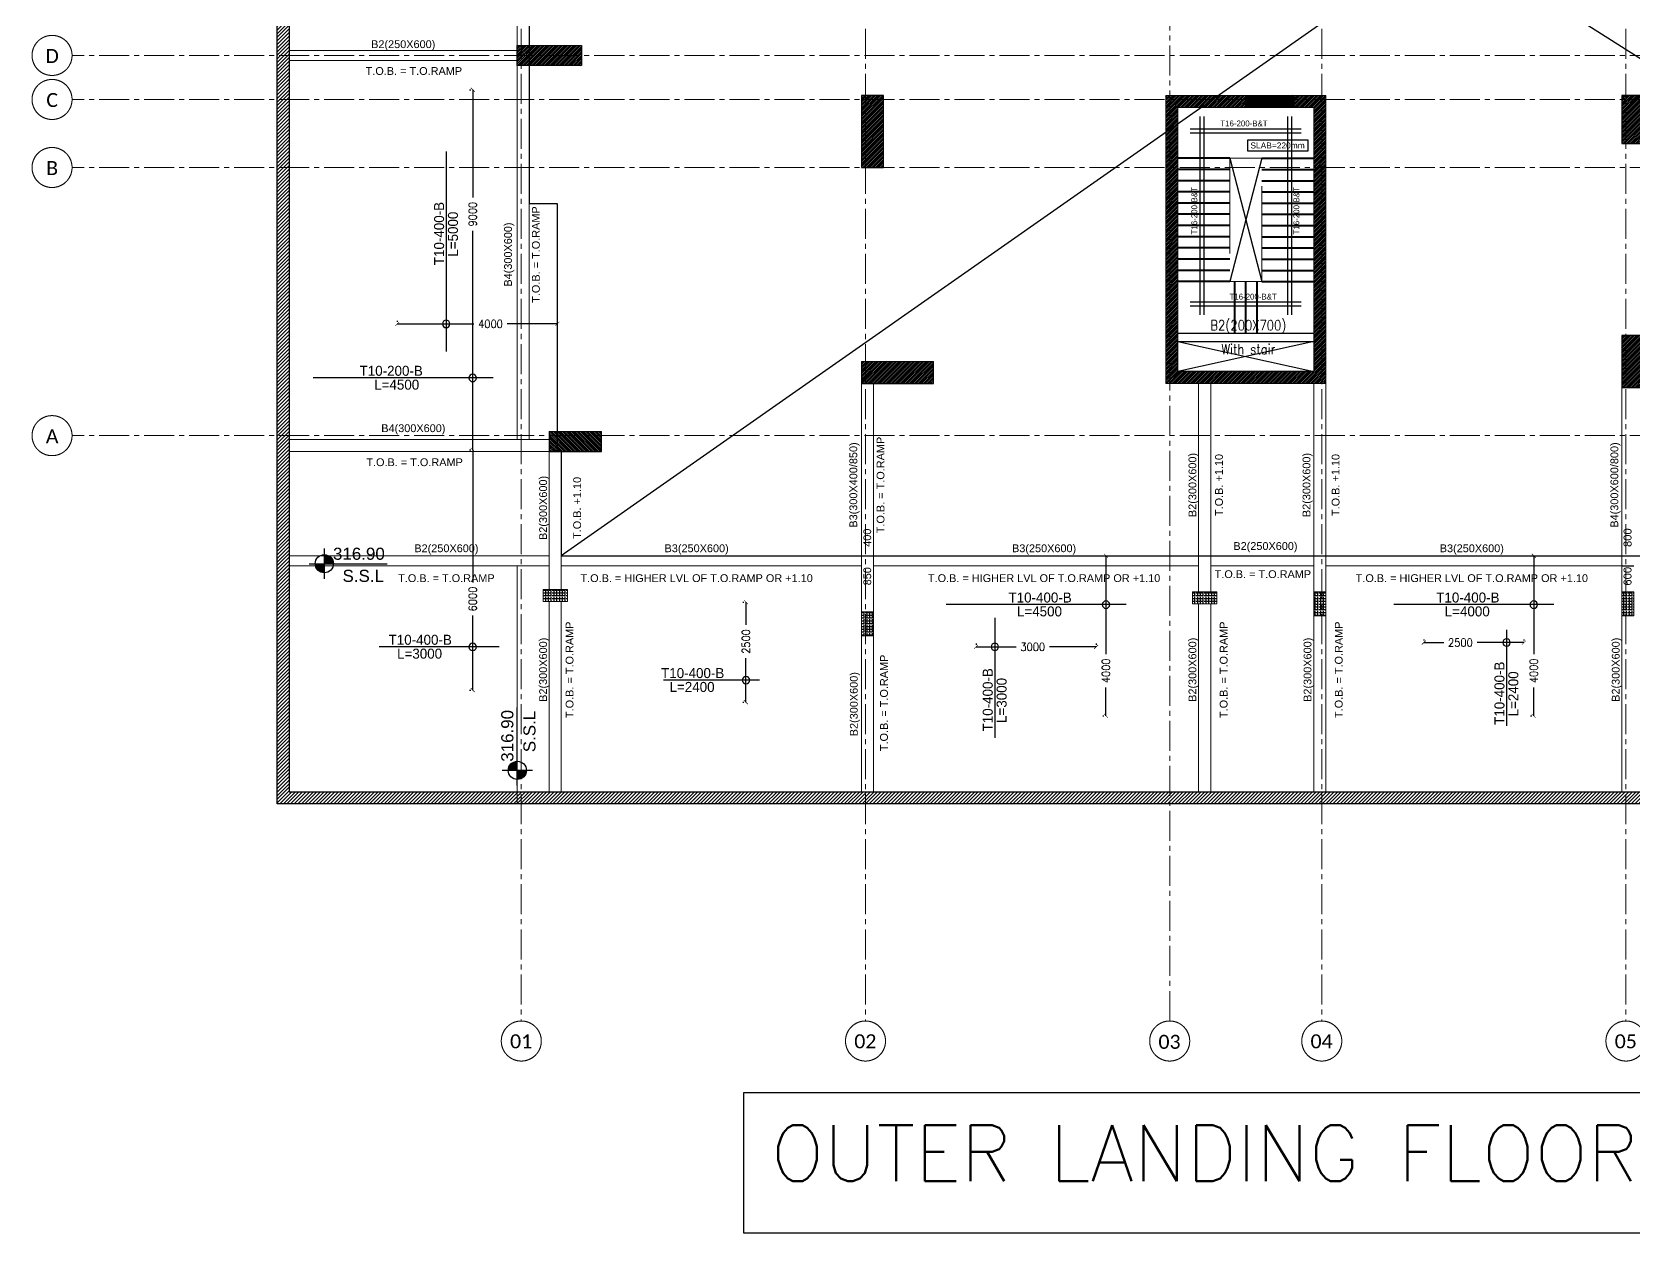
# Model space of a CAD drawing. Header units: millimetres. Extents: x -967280 to 3852, y 2833 to 1955156.
# Drawn here: x -353053 to -313029, y 567316 to 597322 of the extents above; entities that cross this region are included whole.
import ezdxf
from ezdxf.enums import TextEntityAlignment as Align

# ---------------------------------------------------------------- set-up
doc = ezdxf.new("R2010")
doc.units = ezdxf.units.MM
doc.header["$LTSCALE"] = 1000
doc.header["$PDMODE"] = 35
doc.header["$PDSIZE"] = 25
for name, pattern in [('$0$DASHED2', [0.375, 0.25, -0.125]), ('Columns_Structural070816$0$CENTER2', [1.125, 0.75, -0.125, 0.125, -0.125]), ('HIDDEN', [0.375, 0.25, -0.125]), ('HRZN_Line-Ptrn-Sold', [9144001.0, 9144000.0, -1]), ('Overhead', [3.96875, 2.38125, -1.5875]), ('XREF-ST-FRAMING 1ST FLOOR$0$CENTER', [50.8, 31.75, -6.35, 6.35, -6.35]), ('XREF-ST-FRAMING 1ST FLOOR$0$HIDDEN2', [0.1875, 0.125, -0.0625])]:
    doc.linetypes.add(name, pattern=pattern)
for name, color, linetype in [('_N-DIM 3', 7, 'Continuous'), ('A-ANNO-TEXT-25', 7, 'Continuous'), ('B05-FIRST FLOOR PLAN$0$STR_ROOF RFT$0$S-SYMB', 30, 'Continuous'), ('R.C. footing', 4, 'Continuous'), ('S - BATH Hach', 1, 'Continuous'), ('S - col hach', 1, 'Continuous'), ('S - dot', 1, 'Continuous'), ('S -Beams', 2, 'Continuous'), ('S-OPENING', 4, 'Continuous'), ('st_cir_mesh', 2, 'Continuous'), ('XREF-ST-FRAMING 1ST FLOOR$0$ST-BEAM', 4, 'XREF-ST-FRAMING 1ST FLOOR$0$HIDDEN2'), ('XREF-ST-FRAMING 1ST FLOOR$0$ST-BEAM MARK', 3, 'Continuous'), ('XREF-ST-FRAMING 1ST FLOOR$0$ST-SLAB TH. TXT', 3, 'Continuous')]:
    doc.layers.add(name, color=color, linetype=linetype)
for name, color, linetype, lineweight in [('A-AX-ATT-100', 7, 'HRZN_Line-Ptrn-Sold', 18), ('A-DIM', 7, 'Continuous', 13), ('A-STAIR', 1, 'HRZN_Line-Ptrn-Sold', 13), ('BEAMS', 3, 'HRZN_Line-Ptrn-Sold', 18), ('S - column', 6, 'Continuous', 60), ('S - stair', 3, 'Continuous', 40), ('ST-000-AXIS', 9, 'Columns_Structural070816$0$CENTER2', 9), ('ST-203-SLAB-TXT', 7, 'Continuous', 30), ('ST-RFT-BOT', 2, '$0$DASHED2', 30)]:
    doc.layers.add(name, color=color, linetype=linetype, lineweight=lineweight)
doc.styles.add('Arial_3', font='arial.ttf', dxfattribs={"height": 7999.15942})
doc.styles.add('B05-FIRST FLOOR PLAN$0$T25-100', font='STENCIL.shx', dxfattribs={"height": 250})
doc.styles.add('B05-FIRST FLOOR PLAN$0$XS-Roof RFT$0$T25-100', font='STENCIL.shx', dxfattribs={"height": 250})
doc.styles.add('Calibri_2', font='calibri.ttf', dxfattribs={"height": 300})
doc.styles.add('ROMANC', font='romanc.shx')
doc.styles.add('ST-DIM', font='romans.shx', dxfattribs={"width": 0.85})
doc.styles.add('TUNELNO', font='romans.shx', dxfattribs={"width": 0.9})
doc.styles.add('XREF-ST-FRAMING 1ST FLOOR$0$ROMANS-TITLE', font='ROMANS.shx', dxfattribs={"width": 0.8})
doc.styles.add('XREF-ST-FRAMING 1ST FLOOR$0$STRECTURAL', font='arial.ttf')
doc.dimstyles.new('Copy(2) of DSEC', dxfattribs={"dimtxt": 200, "dimasz": 100, "dimexe": 50, "dimexo": 80, "dimgap": 100, "dimtad": 1, "dimdec": 0, "dimrnd": 5, "dimzin": 0, "dimdsep": 46, "dimtxsty": 'TUNELNO', "dimblk": 'ARCHTICK', "dimcen": 0.09, "dimclrd": 1, "dimclre": 1, "dimclrt": 3, "dimadec": 0, "dimazin": 0, "dimtfac": 0.78125, "dimtdec": 0, "dimtix": 1, "dimtmove": 2, "dimatfit": 3, "dimldrblk": 'ARCHTICK', "dimfxl": 1, "dimtolj": 1, "dimtzin": 0, "dimarcsym": 0})
pattern_1 = [(45, (193250.144, -596912.31), (-22.4506403, 22.4506403), [])]

# ---------------------------------------------------------------- blocks, each defined once
blk = doc.blocks.new('A$C46269fcd new')
at = {"layer": 'S - BATH Hach', "ltscale": 30, "transparency": 33554483}
h = blk.add_hatch(dxfattribs=at)
h.set_pattern_fill('ANSI31', color=1, scale=20)
h.set_pattern_definition([(45, (643184.17, -484711.8), (-44.9012806, 44.9012806), [])])
h.paths.add_polyline_path([(47835, 35800), (47835, -9200), (-6100, -9200), (-6100, 35800), (-5800, 35800), (-5800, -8900), (47535, -8900), (47535, 35800)])
at = {"layer": 'S - col hach', "true_color": 0xcd6928}
h = blk.add_hatch(dxfattribs=at)
h.set_pattern_fill('ANGLE', color=32, scale=10, angle=90)
h.set_pattern_definition([(90, (-414260.14, -510339.72), (-69.85, 4e-15), [50.8, -19.05]), (180, (-414260.14, -510339.72), (-9e-15, -69.85), [50.8, -19.05])])
h.paths.add_polyline_path([(550, -3843), (550, -4143), (1150, -4143), (1150, -3843)])
h = blk.add_hatch(dxfattribs=at)
h.set_pattern_fill('ANGLE', color=32, scale=10, angle=90)
h.set_pattern_definition([(90, (-416898.87, -510339.72), (-69.85, 4e-15), [50.8, -19.05]), (180, (-416898.87, -510339.72), (-9e-15, -69.85), [50.8, -19.05])])
h.paths.add_polyline_path([(16774, -3900), (16774, -4200), (17374, -4200), (17374, -3900)])
h = blk.add_hatch(dxfattribs=at)
h.set_pattern_fill('ANGLE', color=32, scale=10, angle=90)
h.set_pattern_definition([(90, (-416898.87, -510339.72), (-69.85, 4e-15), [50.8, -19.05]), (180, (-416898.87, -510339.72), (-9e-15, -69.85), [50.8, -19.05])])
h.paths.add_polyline_path([(20100, -3900), (19800, -3900), (19800, -4500), (20100, -4500)])
h = blk.add_hatch(dxfattribs=at)
h.set_pattern_fill('ANGLE', color=32, scale=10, angle=90)
h.set_pattern_definition([(90, (-416798.87, -510339.72), (-69.85, 4e-15), [50.8, -19.05]), (180, (-416798.87, -510339.72), (-9e-15, -69.85), [50.8, -19.05])])
h.paths.add_polyline_path([(27800, -3900), (27500, -3900), (27500, -4500), (27800, -4500)])
h = blk.add_hatch(dxfattribs=at)
h.set_pattern_fill('ANGLE', color=32, scale=10, angle=90)
h.set_pattern_definition([(90, (-416848.87, -510339.72), (-69.85, 4e-15), [50.8, -19.05]), (180, (-416848.87, -510339.72), (-9e-15, -69.85), [50.8, -19.05])])
h.paths.add_polyline_path([(8800, -4400), (8500, -4400), (8500, -5000), (8800, -5000)])
at = {"layer": 'R.C. footing', "color": 4, "ltscale": 30}
blk.add_lwpolyline([(47835, 35800), (47835, -9200), (-6100, -9200), (-6100, 35800), (-5800, 35800), (-5800, -8900), (47535, -8900), (47535, 35800)], close=True, dxfattribs=at)
at = {"layer": 'S - column', "lineweight": 15}
for points in [[(550, -3843), (550, -4143), (1150, -4143), (1150, -3843)], [(16774, -3900), (16774, -4200), (17374, -4200), (17374, -3900)], [(20100, -3900), (19800, -3900), (19800, -4500), (20100, -4500)], [(27800, -3900), (27500, -3900), (27500, -4500), (27800, -4500)], [(8800, -4400), (8500, -4400), (8500, -5000), (8800, -5000)]]:
    blk.add_lwpolyline(points, close=True, dxfattribs=at)
blk = doc.blocks.new('FROM FOUNDATION TO UPPER LOWER BASEMENT_COLUMNS(new2)')
at = {"layer": 'S - col hach'}
h = blk.add_hatch(dxfattribs=at)
h.set_pattern_fill('ANSI31', color=256, scale=10)
h.set_pattern_definition(pattern_1)
h.paths.add_polyline_path([(418399, 620190), (416799, 620190), (416799, 619690), (418399, 619690)])
h = blk.add_hatch(dxfattribs=at)
h.set_pattern_fill('ANSI31', color=256, scale=10)
h.set_pattern_definition(pattern_1)
h.paths.add_polyline_path([(425949, 617140), (425949, 618940), (425399, 618940), (425399, 617140)])
h = blk.add_hatch(dxfattribs=at)
h.set_pattern_fill('ANSI31', color=256, scale=10)
h.set_pattern_definition([(45, (907727.56, 223202.353), (-22.4506403, 22.4506403), [])])
h.paths.add_polyline_path([(436699, 618640), (436699, 612040), (433299, 612040), (433299, 618640), (434999, 618640), (434999, 618940), (432999, 618940), (432999, 611740), (436999, 611740), (436999, 618940), (436199, 618940), (436199, 618640)])
h = blk.add_hatch(dxfattribs=at)
h.set_pattern_fill('ANSI31', color=256, scale=10)
h.set_pattern_definition([(45, (-119733.897, -851549.915), (-22.4506403, 22.4506403), [])])
h.paths.add_polyline_path([(444899, 618940), (444399, 618940), (444399, 617740), (444899, 617740)])
h = blk.add_hatch(dxfattribs=at)
h.set_pattern_fill('ANSI31', color=256, scale=10)
h.set_pattern_definition(pattern_1)
h.paths.add_polyline_path([(444899, 611640), (444899, 612940), (444399, 612940), (444399, 611640)])
h = blk.add_hatch(dxfattribs=at)
h.set_pattern_fill('ANSI31', color=256, scale=10)
h.set_pattern_definition(pattern_1)
h.paths.add_polyline_path([(427199, 611740), (427199, 612290), (425399, 612290), (425399, 611740)])
h = blk.add_hatch(dxfattribs=at)
h.set_pattern_fill('ANSI31', color=256, scale=10, angle=-90)
h.set_pattern_definition([(315, (-789353.163, 834788.448), (22.4506403, 22.4506403), [])])
h.paths.add_polyline_path([(417599, 610040), (418899, 610040), (418899, 610540), (417599, 610540)])
at = {"layer": 'S - column', "lineweight": 15}
for points in [[(418399, 619690), (416799, 619690), (416799, 620190), (418399, 620190)], [(425949, 618940), (425949, 617140), (425399, 617140), (425399, 618940)], [(436699, 612040), (433299, 612040), (433299, 618640), (434999, 618640), (434999, 618940), (432999, 618940), (432999, 611740), (436999, 611740), (436999, 618940), (436199, 618940), (436199, 618640), (436699, 618640)], [(444399, 617740), (444399, 618940), (444899, 618940), (444899, 617740)], [(444399, 611640), (444399, 612940), (444899, 612940), (444899, 611640)], [(427199, 611740), (425399, 611740), (425399, 612290), (427199, 612290)], [(417599, 610040), (417599, 610540), (418899, 610540), (418899, 610040)]]:
    blk.add_lwpolyline(points, close=True, dxfattribs=at)
at = {"layer": 'ST-RFT-BOT', "color": 7, "linetype": 'Continuous', "ltscale": 30}
for points in [[(418399, 620190), (418399, 619690), (416799, 619690), (416799, 620190)], [(425949, 618940), (425399, 618940), (425399, 617140), (425949, 617140)], [(444899, 618940), (444399, 618940), (444399, 617740), (444899, 617740)], [(444899, 612940), (444399, 612940), (444399, 611640), (444899, 611640)], [(425399, 612290), (425399, 611740), (427199, 611740), (427199, 612290)], [(417599, 610540), (417599, 610040), (418899, 610040), (418899, 610540)]]:
    blk.add_lwpolyline(points, dxfattribs=at)
blk = doc.blocks.new('XREF-ST-FRAMING 1ST FLOOR$0$A-LVL_FFL-SSL')
at = {"layer": 'XREF-ST-FRAMING 1ST FLOOR$0$ST-SLAB TH. TXT', "ltscale": 800}
h = blk.add_hatch(color=256, dxfattribs=at)
h.paths.add_polyline_path([(0, 0), (150, 0, 0.414214), (0, 150)])
h.paths.add_polyline_path([(0, -150), (0, 0), (-150, 0, 0.414214)])
at = {"layer": 'XREF-ST-FRAMING 1ST FLOOR$0$ST-SLAB TH. TXT'}
for p, q in [((-250, 0), (250, 0)), ((0, -250), (0, 250))]:
    blk.add_line(p, q, dxfattribs=at)
at = {"layer": 'XREF-ST-FRAMING 1ST FLOOR$0$ST-SLAB TH. TXT', "ltscale": 800}
blk.add_line((0, 0), (1037, 0), dxfattribs=at)
at = {"layer": 'XREF-ST-FRAMING 1ST FLOOR$0$ST-SLAB TH. TXT'}
blk.add_circle((0, 0), 150, dxfattribs=at)
at = {"layer": 'XREF-ST-FRAMING 1ST FLOOR$0$ST-SLAB TH. TXT', "ltscale": 800, "style": 'XREF-ST-FRAMING 1ST FLOOR$0$ROMANS-TITLE', "width": 0.8}
for tag, p in [('FLOOR-LEVEL-FFL', (300, 100)), ('FLOOR-LEVEL-SSL', (300, -300))]:
    blk.add_attdef(tag, p, '', height=200, dxfattribs=at)
blk = doc.blocks.new('_ArchTick')
at = {"color": 0, "linetype": 'ByBlock', "const_width": 0.15}
blk.add_lwpolyline([(-0.5, -0.5), (0.5, 0.5)], dxfattribs=at)
blk = doc.blocks.new('*D150')
at = {"layer": '_N-DIM 3', "color": 1, "lineweight": -2, "ltscale": 30, "transparency": 16777216}
for p, q in [((-343929, 590109), (-343929, 590079)), ((-343929, 590029), (-342015, 590029)), ((-339929, 590029), (-341181, 590029)), ((-339929, 590109), (-339929, 590079))]:
    blk.add_line(p, q, dxfattribs=at)
at = {"layer": 'Defpoints', "color": 0, "ltscale": 30, "transparency": 16777216}
for p in [(-343929, 590029), (-343929, 590029), (-339929, 590029)]:
    blk.add_point(p, dxfattribs=at)
at = {"layer": '_N-DIM 3', "color": 1, "lineweight": -2, "ltscale": 30, "transparency": 16777216, "xscale": 100, "yscale": 100, "zscale": 100, "rotation": 180}
blk.add_blockref('_ArchTick', (-343929, 590029), dxfattribs=at)
at = {"layer": '_N-DIM 3', "color": 1, "lineweight": -2, "ltscale": 30, "transparency": 16777216, "xscale": 100, "yscale": 100, "zscale": 100}
blk.add_blockref('_ArchTick', (-339929, 590029), dxfattribs=at)
at = {"layer": '_N-DIM 3', "color": 3, "ltscale": 30, "transparency": 16777216, "insert": (-341598, 590029), "char_height": 200, "attachment_point": 5, "style": 'TUNELNO'}
blk.add_mtext('\\A1;4000', dxfattribs=at)
blk = doc.blocks.new('*D151')
at = {"layer": '_N-DIM 3', "color": 1, "lineweight": -2, "ltscale": 30, "transparency": 16777216}
for p, q in [((-329467, 582040), (-329467, 582010)), ((-329467, 581960), (-328467, 581960)), ((-326467, 581960), (-327632, 581960)), ((-326467, 582040), (-326467, 582010))]:
    blk.add_line(p, q, dxfattribs=at)
at = {"layer": 'Defpoints', "color": 0, "ltscale": 30, "transparency": 16777216}
for p in [(-329467, 581960), (-329467, 581960), (-326467, 581960)]:
    blk.add_point(p, dxfattribs=at)
at = {"layer": '_N-DIM 3', "color": 1, "lineweight": -2, "ltscale": 30, "transparency": 16777216, "xscale": 100, "yscale": 100, "zscale": 100, "rotation": 180}
blk.add_blockref('_ArchTick', (-329467, 581960), dxfattribs=at)
at = {"layer": '_N-DIM 3', "color": 1, "lineweight": -2, "ltscale": 30, "transparency": 16777216, "xscale": 100, "yscale": 100, "zscale": 100}
blk.add_blockref('_ArchTick', (-326467, 581960), dxfattribs=at)
at = {"layer": '_N-DIM 3', "color": 3, "ltscale": 30, "transparency": 16777216, "insert": (-328050, 581960), "char_height": 200, "attachment_point": 5, "style": 'TUNELNO'}
blk.add_mtext('\\A1;3000', dxfattribs=at)
blk = doc.blocks.new('*D152')
at = {"layer": '_N-DIM 3', "color": 1, "lineweight": -2, "ltscale": 30, "transparency": 16777216}
for p, q in [((-318279, 582147), (-318279, 582117)), ((-318279, 582067), (-317783, 582067)), ((-315779, 582067), (-316948, 582067)), ((-315779, 582147), (-315779, 582117))]:
    blk.add_line(p, q, dxfattribs=at)
at = {"layer": 'Defpoints', "color": 0, "ltscale": 30, "transparency": 16777216}
for p in [(-318279, 582067), (-318279, 582067), (-315779, 582067)]:
    blk.add_point(p, dxfattribs=at)
at = {"layer": '_N-DIM 3', "color": 1, "lineweight": -2, "ltscale": 30, "transparency": 16777216, "xscale": 100, "yscale": 100, "zscale": 100, "rotation": 180}
blk.add_blockref('_ArchTick', (-318279, 582067), dxfattribs=at)
at = {"layer": '_N-DIM 3', "color": 1, "lineweight": -2, "ltscale": 30, "transparency": 16777216, "xscale": 100, "yscale": 100, "zscale": 100}
blk.add_blockref('_ArchTick', (-315779, 582067), dxfattribs=at)
at = {"layer": '_N-DIM 3', "color": 3, "ltscale": 30, "transparency": 16777216, "insert": (-317365, 582067), "char_height": 200, "attachment_point": 5, "style": 'TUNELNO'}
blk.add_mtext('\\A1;2500', dxfattribs=at)
blk = doc.blocks.new('*D165')
at = {"layer": '_N-DIM 3', "color": 1, "lineweight": -2, "ltscale": 30, "transparency": 16777216}
for p, q in [((-342123, 595881), (-342093, 595881)), ((-342043, 595881), (-342043, 593188)), ((-342043, 586881), (-342043, 592354)), ((-342123, 586881), (-342093, 586881))]:
    blk.add_line(p, q, dxfattribs=at)
at = {"layer": 'Defpoints', "color": 0, "ltscale": 30, "transparency": 16777216}
for p in [(-342043, 595881), (-342043, 595881), (-342043, 586881)]:
    blk.add_point(p, dxfattribs=at)
at = {"layer": '_N-DIM 3', "color": 1, "lineweight": -2, "ltscale": 30, "transparency": 16777216, "xscale": 100, "yscale": 100, "zscale": 100}
for p, rotation in [((-342043, 595881), 90), ((-342043, 586881), 270)]:
    blk.add_blockref('_ArchTick', p, dxfattribs=dict(at, rotation=rotation))
at = {"layer": '_N-DIM 3', "color": 3, "ltscale": 30, "transparency": 16777216, "insert": (-342043, 592771), "char_height": 200, "attachment_point": 5, "rotation": 90, "style": 'TUNELNO'}
blk.add_mtext('\\A1;9000', dxfattribs=at)
blk = doc.blocks.new('*D166')
at = {"layer": '_N-DIM 3', "color": 1, "lineweight": -2, "ltscale": 30, "transparency": 16777216}
for p, q in [((-342123, 586881), (-342093, 586881)), ((-342043, 586881), (-342043, 583566)), ((-342043, 580881), (-342043, 582741)), ((-342123, 580881), (-342093, 580881))]:
    blk.add_line(p, q, dxfattribs=at)
at = {"layer": 'Defpoints', "color": 0, "ltscale": 30, "transparency": 16777216}
for p in [(-342043, 586881), (-342043, 586881), (-342043, 580881)]:
    blk.add_point(p, dxfattribs=at)
at = {"layer": '_N-DIM 3', "color": 1, "lineweight": -2, "ltscale": 30, "transparency": 16777216, "xscale": 100, "yscale": 100, "zscale": 100}
for p, rotation in [((-342043, 586881), 90), ((-342043, 580881), 270)]:
    blk.add_blockref('_ArchTick', p, dxfattribs=dict(at, rotation=rotation))
at = {"layer": '_N-DIM 3', "color": 3, "ltscale": 30, "transparency": 16777216, "insert": (-342043, 583154), "char_height": 200, "attachment_point": 5, "rotation": 90, "style": 'TUNELNO'}
blk.add_mtext('\\A1;6000', dxfattribs=at)
blk = doc.blocks.new('*D167')
at = {"layer": '_N-DIM 3', "color": 1, "lineweight": -2, "ltscale": 30, "transparency": 16777216}
for p, q in [((-335295, 583076), (-335265, 583076)), ((-335215, 583076), (-335215, 582512)), ((-335215, 580576), (-335215, 581677)), ((-335295, 580576), (-335265, 580576))]:
    blk.add_line(p, q, dxfattribs=at)
at = {"layer": 'Defpoints', "color": 0, "ltscale": 30, "transparency": 16777216}
for p in [(-335215, 583076), (-335215, 583076), (-335215, 580576)]:
    blk.add_point(p, dxfattribs=at)
at = {"layer": '_N-DIM 3', "color": 1, "lineweight": -2, "ltscale": 30, "transparency": 16777216, "xscale": 100, "yscale": 100, "zscale": 100}
for p, rotation in [((-335215, 583076), 90), ((-335215, 580576), 270)]:
    blk.add_blockref('_ArchTick', p, dxfattribs=dict(at, rotation=rotation))
at = {"layer": '_N-DIM 3', "color": 3, "ltscale": 30, "transparency": 16777216, "insert": (-335215, 582094), "char_height": 200, "attachment_point": 5, "rotation": 90, "style": 'TUNELNO'}
blk.add_mtext('\\A1;2500', dxfattribs=at)
blk = doc.blocks.new('*D168')
at = {"layer": '_N-DIM 3', "color": 1, "lineweight": -2, "ltscale": 30, "transparency": 16777216}
for p, q in [((-326301, 584237), (-326271, 584237)), ((-326221, 584237), (-326221, 581779)), ((-326221, 580237), (-326221, 580944)), ((-326301, 580237), (-326271, 580237))]:
    blk.add_line(p, q, dxfattribs=at)
at = {"layer": 'Defpoints', "color": 0, "ltscale": 30, "transparency": 16777216}
for p in [(-326221, 584237), (-326221, 584237), (-326221, 580237)]:
    blk.add_point(p, dxfattribs=at)
at = {"layer": '_N-DIM 3', "color": 1, "lineweight": -2, "ltscale": 30, "transparency": 16777216, "xscale": 100, "yscale": 100, "zscale": 100}
for p, rotation in [((-326221, 584237), 90), ((-326221, 580237), 270)]:
    blk.add_blockref('_ArchTick', p, dxfattribs=dict(at, rotation=rotation))
at = {"layer": '_N-DIM 3', "color": 3, "ltscale": 30, "transparency": 16777216, "insert": (-326221, 581362), "char_height": 200, "attachment_point": 5, "rotation": 90, "style": 'TUNELNO'}
blk.add_mtext('\\A1;4000', dxfattribs=at)
blk = doc.blocks.new('*D169')
at = {"layer": '_N-DIM 3', "color": 1, "lineweight": -2, "ltscale": 30, "transparency": 16777216}
for p, q in [((-315613, 584237), (-315583, 584237)), ((-315533, 584237), (-315533, 581779)), ((-315533, 580237), (-315533, 580944)), ((-315613, 580237), (-315583, 580237))]:
    blk.add_line(p, q, dxfattribs=at)
at = {"layer": 'Defpoints', "color": 0, "ltscale": 30, "transparency": 16777216}
for p in [(-315533, 584237), (-315533, 584237), (-315533, 580237)]:
    blk.add_point(p, dxfattribs=at)
at = {"layer": '_N-DIM 3', "color": 1, "lineweight": -2, "ltscale": 30, "transparency": 16777216, "xscale": 100, "yscale": 100, "zscale": 100}
for p, rotation in [((-315533, 584237), 90), ((-315533, 580237), 270)]:
    blk.add_blockref('_ArchTick', p, dxfattribs=dict(at, rotation=rotation))
at = {"layer": '_N-DIM 3', "color": 3, "ltscale": 30, "transparency": 16777216, "insert": (-315533, 581362), "char_height": 200, "attachment_point": 5, "rotation": 90, "style": 'TUNELNO'}
blk.add_mtext('\\A1;4000', dxfattribs=at)
blk = doc.blocks.new('Grid - HRZN_G-Datm-Grid-Head-1554275-FIRST FLOOR FFL_1_')
at = {"layer": 'A-AX-ATT-100'}
blk.add_circle((0, 0), 5, dxfattribs=at)
blk = doc.blocks.new('AXES-00')
at = {"layer": 'ST-000-AXIS'}
for p, q in [((516898.9, 750979.6), (516898.9, 695813.8)), ((525498.9, 750979.6), (525498.9, 695813.8)), ((533098.9, 695813.8), (533098.9, 750979.6)), ((536898.9, 750979.6), (536898.9, 695813.8)), ((544498.9, 750979.6), (544498.9, 695813.8)), ((575723.2, 719939.7), (505674.3, 719939.7)), ((575723.2, 718839.7), (505674.3, 718839.7)), ((575723.2, 717139.7), (505674.3, 717139.7)), ((575723.2, 710439.7), (505674.3, 710439.7))]:
    blk.add_line(p, q, dxfattribs=at)
at = {"layer": 'A-AX-ATT-100'}
for p, xscale, yscale, zscale, rotation in [((505174.3, 719939.7), 100.0000000000001, 100.0000000000001, 100.0000000000001, 90), ((505174.3, 718839.7), 100.0000000000001, 100.0000000000001, 100.0000000000001, 90), ((505174.3, 717139.7), 100.0000000000001, 100.0000000000001, 100.0000000000001, 90), ((505174.3, 710439.7), 100.0000000000001, 100.0000000000001, 100.0000000000001, 90), ((525498.9, 695313.8), 99.99999999999993, 99.99999999999993, 99.99999999999993, 180), ((536898.9, 695313.8), 99.99999999999993, 99.99999999999993, 99.99999999999993, 180), ((544498.9, 695313.8), 99.99999999999993, 99.99999999999993, 99.99999999999993, 180)]:
    blk.add_blockref('Grid - HRZN_G-Datm-Grid-Head-1554275-FIRST FLOOR FFL_1_', p, dxfattribs=dict(at, xscale=xscale, yscale=yscale, zscale=zscale, rotation=rotation))
at = {"layer": 'A-AX-ATT-100', "xscale": 99.99999999999993, "yscale": 99.99999999999993, "zscale": 99.99999999999993}
blk.add_blockref('Grid - HRZN_G-Datm-Grid-Head-1554275-FIRST FLOOR FFL_1_', (533098.9, 695313.8), dxfattribs=at)
at = {"layer": 'st_cir_mesh', "xscale": 99.99999999999993, "yscale": 99.99999999999993, "zscale": 99.99999999999993, "rotation": 180}
blk.add_blockref('Grid - HRZN_G-Datm-Grid-Head-1554275-FIRST FLOOR FFL_1_', (516898.9, 695313.8), dxfattribs=at)
at = {"layer": 'A-AX-ATT-100', "linetype": 'Continuous', "lineweight": 13, "char_height": 350, "attachment_point": 1, "style": 'Calibri_2'}
for s, insert, width in [('D', (505008.7, 720101), 408.861), ('C', (505031.7, 719001), 352.742), ('B', (505028.2, 717301), 360.759), ('A', (505018.7, 710601), 384.81), ('01', (516618, 695481.8), 673.417), ('02', (525218, 695481.8), 673.417), ('03', (532817.7, 695468.8), 673.417), ('04', (536618, 695481.8), 673.417), ('05', (544218, 695481.8), 673.417)]:
    blk.add_mtext(s, dxfattribs=dict(at, insert=insert, width=width))

msp = doc.modelspace()

# ---------------------------------------------------------------- hatches: boundary and pattern name
at = {"layer": 'S-OPENING', "ltscale": 30, "transparency": 33554483}
h = msp.add_hatch(dxfattribs=at)
h.set_pattern_fill('ANSI37', scale=5)
h.set_pattern_definition([(45, (567355.478, -97474.431), (-11.22532015, 11.22532015), []), (135, (567355.478, -97474.431), (-11.22532015, -11.22532015), [])])
h.paths.add_polyline_path([(-322728.7, 595737.4), (-321528.7, 595737.4), (-321528.7, 595437.4), (-322728.7, 595437.4)])

# ---------------------------------------------------------------- linework, layer by layer
at = {"layer": 'A-DIM', "color": 1}
for p, q in [((-323904.7, 583337.4), (-323904.7, 588537.4)), ((-323604.7, 583337.4), (-323604.7, 588537.4)), ((-321028.7, 583337.4), (-321028.7, 588537.4)), ((-320728.7, 583337.4), (-320728.7, 588537.4))]:
    msp.add_line(p, q, dxfattribs=at)
at = {"layer": 'A-STAIR', "linetype": 'Overhead'}
msp.add_lwpolyline([(-322328.7, 594167.4), (-323128.7, 594167.4), (-323128.7, 591087.4), (-322328.7, 591087.4)], close=True, dxfattribs=at)
at = {"layer": 'B05-FIRST FLOOR PLAN$0$STR_ROOF RFT$0$S-SYMB', "extrusion": (0, 0, -1)}
for centre in [(342705.5, 590028.6), (342043.2, 588679.9), (326221, 583014.9), (315533, 583014.9), (342043.2, 581959.2), (328997, 581960), (316212, 582067.2), (335214.6, 581127.3)]:
    msp.add_circle(centre, 92.8, dxfattribs=at)
at = {"layer": 'BEAMS'}
for p, q in [((-340928.7, 596987.4), (-340928.7, 604087.4)), ((-340628.7, 596987.4), (-340628.7, 604087.4)), ((-346628.7, 596862.4), (-340928.7, 596862.4)), ((-346628.7, 596612.4), (-340928.7, 596612.4)), ((-340928.7, 587137.4), (-340928.7, 596487.4)), ((-340628.7, 587137.4), (-340628.7, 596487.4)), ((-332328.7, 588537.4), (-332328.7, 578337.4)), ((-332028.7, 578337.4), (-332028.7, 588537.4)), ((-323904.7, 588537.4), (-323904.7, 583337.4)), ((-323604.7, 583337.4), (-323604.7, 588537.4)), ((-321028.7, 588537.4), (-321028.7, 583337.4)), ((-320728.7, 583337.4), (-320728.7, 588537.4)), ((-346628.7, 587137.4), (-340128.7, 587137.4)), ((-346628.7, 586837.4), (-340128.7, 586837.4)), ((-340128.7, 586837.4), (-340128.7, 583394.1)), ((-339828.7, 583394.1), (-339828.7, 586837.4)), ((-346628.7, 584237.4), (-340128.7, 584237.4)), ((-346628.7, 583987.4), (-340128.7, 583987.4)), ((-340928.7, 578037.4), (-340928.7, 583987.4)), ((-339828.7, 584237.4), (-313328.7, 584237.4)), ((-339828.7, 583987.4), (-332328.7, 583987.4)), ((-332028.7, 583987.4), (-323904.7, 583987.4)), ((-323604.7, 583987.4), (-321028.7, 583987.4)), ((-320728.7, 583987.4), (-313328.7, 583987.4)), ((-340128.7, 583094.1), (-340128.7, 578337.4)), ((-339828.7, 578337.4), (-339828.7, 583094.1)), ((-323904.7, 583037.4), (-323904.7, 578337.4)), ((-323604.7, 578337.4), (-323604.7, 583037.4)), ((-321028.7, 582737.4), (-321028.7, 578337.4)), ((-320728.7, 578337.4), (-320728.7, 582737.4)), ((-313328.7, 582737.4), (-313328.7, 578337.4))]:
    msp.add_line(p, q, dxfattribs=at)
at = {"layer": 'BEAMS', "color": 3, "ltscale": 30}
msp.add_line((-313328.7, 583337.4), (-313328.7, 588437.4), dxfattribs=at)
at = {"layer": 'S - dot'}
for p, q in [((-293293.7, 616837.4), (-339828.7, 584237.4)), ((-339928.7, 613837.4), (-293293.7, 584237.4)), ((-321028.7, 589587.4), (-324428.7, 588837.4)), ((-324428.7, 589587.4), (-321028.7, 588837.4))]:
    msp.add_line(p, q, dxfattribs=at)
at = {"layer": 'S - stair', "linetype": 'HIDDEN', "ltscale": 500}
for p, q in [((-323128.7, 594167.4), (-324428.7, 594167.4)), ((-322328.7, 594167.4), (-321028.7, 594167.4)), ((-323128.7, 593887.4), (-324428.7, 593887.4)), ((-323128.7, 593607.4), (-324428.7, 593607.4)), ((-322328.7, 593887.4), (-321028.7, 593887.4)), ((-322328.7, 593607.4), (-321028.7, 593607.4)), ((-323128.7, 593327.4), (-324428.7, 593327.4)), ((-322328.7, 593327.4), (-321028.7, 593327.4)), ((-323128.7, 593047.4), (-324428.7, 593047.4)), ((-323128.7, 592767.4), (-324428.7, 592767.4)), ((-322328.7, 593047.4), (-321028.7, 593047.4)), ((-322328.7, 592767.4), (-321028.7, 592767.4)), ((-323128.7, 592487.4), (-324428.7, 592487.4)), ((-322328.7, 592487.4), (-321028.7, 592487.4)), ((-323128.7, 592207.4), (-324428.7, 592207.4)), ((-322328.7, 592207.4), (-321028.7, 592207.4)), ((-323128.7, 591927.4), (-324428.7, 591927.4)), ((-323128.7, 591647.4), (-324428.7, 591647.4)), ((-322328.7, 591927.4), (-321028.7, 591927.4)), ((-322328.7, 591647.4), (-321028.7, 591647.4)), ((-323128.7, 591367.4), (-324428.7, 591367.4)), ((-322328.7, 591367.4), (-321028.7, 591367.4)), ((-323128.7, 591087.4), (-324428.7, 591087.4)), ((-323013.2, 591087.4), (-323013.2, 589787.4)), ((-322733.2, 591087.4), (-322733.2, 589787.4)), ((-322733.2, 591087.4), (-322733.2, 589787.4)), ((-322453.2, 591087.4), (-322453.2, 589787.4)), ((-322328.7, 591087.4), (-321028.7, 591087.4))]:
    msp.add_line(p, q, dxfattribs=at)
at = {"layer": 'S -Beams'}
msp.add_line((-321028.7, 589787.4), (-324428.7, 589787.4), dxfattribs=at)
at = {"layer": 'S -Beams', "color": 6, "ltscale": 30}
msp.add_lwpolyline([(-346928.7, 623037.4), (-292993.7, 623037.4), (-292993.7, 616837.4), (-313028.7, 616837.4), (-313028.7, 613637.4), (-317228.7, 613637.4), (-317228.7, 614837.4), (-323078.7, 614837.4), (-323078.7, 612537.4), (-330728.7, 612537.4), (-330728.7, 616037.4), (-335928.7, 616037.4), (-335928.7, 614237.4), (-339928.7, 614237.4), (-339928.7, 608037.4), (-340628.7, 608037.4), (-340628.7, 593037.4), (-339928.7, 593037.4), (-339928.7, 586837.4), (-339828.7, 586837.4), (-339828.7, 584237.4), (-292993.7, 584237.4), (-292993.7, 578037.4), (-346928.7, 578037.4)], close=True, dxfattribs=at)
at = {"layer": 'S -Beams'}
for points in [[(-324428.7, 589587.4), (-321028.7, 589587.4), (-321028.7, 588837.4), (-324428.7, 588837.4)], [(-335275.3, 567315.8), (-302699.4, 567315.8), (-302699.4, 570816.2), (-335275.3, 570816.2)], [(-335275.3, 567315.8), (-302699.4, 567315.8), (-302699.4, 570816.2), (-335275.3, 570816.2)]]:
    msp.add_lwpolyline(points, close=True, dxfattribs=at)
at = {"layer": 'S-OPENING', "color": 4, "ltscale": 30}
msp.add_lwpolyline([(-322728.7, 595737.4), (-321528.7, 595737.4), (-321528.7, 595437.4), (-322728.7, 595437.4)], close=True, dxfattribs=at)
at = {"layer": 'ST-203-SLAB-TXT'}
msp.add_lwpolyline([(-322678.7, 594626.5), (-321176.2, 594626.5), (-321176.2, 594347.1), (-322678.7, 594347.1)], close=True, dxfattribs=at)
at = {"layer": 'ST-RFT-BOT', "ltscale": 30}
for p, q in [((-323872.9, 595210.1), (-323872.9, 590254)), ((-323772.9, 595210.1), (-323772.9, 590254)), ((-321684.5, 595210.1), (-321684.5, 590254)), ((-321584.5, 595210.1), (-321584.5, 590254)), ((-321342, 594896.8), (-324115.4, 594896.8)), ((-321342, 594796.8), (-324115.4, 594796.8)), ((-342705.5, 594337.4), (-342705.5, 589337.4)), ((-321342, 590569.9), (-324115.4, 590569.9)), ((-321342, 590469.9), (-324115.4, 590469.9)), ((-341528.7, 588679.9), (-346028.7, 588679.9)), ((-325716.7, 583014.9), (-330216.7, 583014.9)), ((-315028.7, 583014.9), (-319028.7, 583014.9)), ((-328997, 582687.4), (-328997, 579687.4)), ((-316212, 582387.4), (-316212, 579987.4)), ((-341378.7, 581959.2), (-344378.7, 581959.2)), ((-334878.7, 581127.3), (-337278.7, 581127.3))]:
    msp.add_line(p, q, dxfattribs=at)
at = {"layer": 'ST-RFT-BOT', "color": 3, "linetype": 'Continuous', "ltscale": 30}
for p, q in [((-322328.7, 594167.4), (-323128.7, 591087.4)), ((-323128.7, 594167.4), (-322328.7, 591087.4))]:
    msp.add_line(p, q, dxfattribs=at)
at = {"layer": 'ST-RFT-BOT', "color": 1, "linetype": 'Continuous', "ltscale": 30}
msp.add_line((-313328.7, 583987.4), (-313028.7, 583987.4), dxfattribs=at)

# ---------------------------------------------------------------- block references
at = {"layer": 'S - column', "color": 7, "true_color": 0xffffff}
msp.add_blockref('A$C46269fcd new', (-340828.7, 587237.4), dxfattribs=at)
at = {"layer": 'S - column'}
msp.add_blockref('FROM FOUNDATION TO UPPER LOWER BASEMENT_COLUMNS(new2)', (-757727.6, -23202.4), dxfattribs=at)
at = {"layer": 'S -Beams'}
msp.add_blockref('AXES-00', (-857727.6, -123202.4), dxfattribs=at)
at = {"layer": 'ST-203-SLAB-TXT', "linetype": 'XREF-ST-FRAMING 1ST FLOOR$0$CENTER', "ltscale": 0.25}
ref = msp.add_blockref('XREF-ST-FRAMING 1ST FLOOR$0$A-LVL_FFL-SSL', (-345749.8, 584037.4), dxfattribs=dict(at, xscale=1.51461858171163, yscale=1.51461858171163, zscale=1.51461858171163))
ref.add_attrib('FLOOR-LEVEL-FFL', '316.90', (-345533.6, 584135.6), dxfattribs={"layer": 'XREF-ST-FRAMING 1ST FLOOR$0$ST-BEAM MARK', "color": 7, "ltscale": 800, "height": 302.92, "style": 'XREF-ST-FRAMING 1ST FLOOR$0$STRECTURAL'})
ref.add_attrib('FLOOR-LEVEL-SSL', 'S.S.L', (-345295.4, 583583), dxfattribs={"layer": 'XREF-ST-FRAMING 1ST FLOOR$0$ST-BEAM', "color": 7, "ltscale": 800, "height": 302.92, "style": 'XREF-ST-FRAMING 1ST FLOOR$0$STRECTURAL'})
ref = msp.add_blockref('XREF-ST-FRAMING 1ST FLOOR$0$A-LVL_FFL-SSL', (-340928.7, 578873), dxfattribs=dict(at, xscale=1.51461858171164, yscale=1.51461858171164, zscale=1.51461858171164, rotation=90))
ref.add_attrib('FLOOR-LEVEL-FFL', '316.90', (-341026.9, 579089.3), dxfattribs={"layer": 'XREF-ST-FRAMING 1ST FLOOR$0$ST-BEAM MARK', "color": 7, "ltscale": 800, "height": 302.92, "rotation": 90, "style": 'XREF-ST-FRAMING 1ST FLOOR$0$STRECTURAL'})
ref.add_attrib('FLOOR-LEVEL-SSL', 'S.S.L', (-340474.3, 579327.4), dxfattribs={"layer": 'XREF-ST-FRAMING 1ST FLOOR$0$ST-BEAM', "color": 7, "ltscale": 800, "height": 302.92, "rotation": 90, "style": 'XREF-ST-FRAMING 1ST FLOOR$0$STRECTURAL'})

# ---------------------------------------------------------------- texts
at = {"layer": 'A-ANNO-TEXT-25', "insert": (-334586.9, 570008.7), "char_height": 1400, "attachment_point": 1, "style": 'ROMANC'}
msp.add_mtext_dynamic_manual_height_columns('{\\Fsimplex|c0;OUTER LANDING FLOOR PLAN}', width=42696.433, gutter_width=8268.9, heights=[-1400], dxfattribs=at)
at = {"layer": 'BEAMS', "style": 'Arial_3'}
for s, p in [('B2(250X600)', (-343778.7, 596862.4)), ('T.O.B. = T.O.RAMP', (-343512.6, 596192.8)), ('B4(300X600)', (-343526.2, 587267.4)), ('T.O.B. = T.O.RAMP', (-343494.6, 586417.8)), ('B2(250X600)', (-342700.1, 584267.1)), ('B3(250X600)', (-336448.1, 584267.1)), ('B3(250X600)', (-327766.2, 584267.1)), ('B2(250X600)', (-322236.2, 584323.2)), ('B3(250X600)', (-317079.8, 584267.1)), ('T.O.B. = T.O.RAMP', (-342700.1, 583521.1)), ('T.O.B. = HIGHER LVL OF T.O.RAMP OR +1.10', (-336448.1, 583521.1)), ('T.O.B. = HIGHER LVL OF T.O.RAMP OR +1.10', (-327766.2, 583521.1)), ('T.O.B. = T.O.RAMP', (-322300.3, 583620.7)), ('T.O.B. = HIGHER LVL OF T.O.RAMP OR +1.10', (-317079.8, 583521.1))]:
    msp.add_text(s, height=194.734, dxfattribs=at).set_placement(p, align=Align.BOTTOM_CENTER)
for s, p in [('T.O.B. = T.O.RAMP', (-340309.1, 591762.4)), ('B4(300X600)', (-341005.1, 591762.4)), ('T.O.B. = T.O.RAMP', (-339467.6, 581388)), ('T.O.B. = T.O.RAMP', (-323125.3, 581388)), ('T.O.B. = T.O.RAMP', (-320249.3, 581388)), ('B2(300X600)', (-340128.7, 581388)), ('B2(300X600)', (-323904.7, 581388)), ('B2(300X600)', (-321028.7, 581388)), ('B2(300X600)', (-313328.7, 581388)), ('T.O.B. = T.O.RAMP', (-331611.9, 580559.9)), ('B2(300X600)', (-332365, 580528.5))]:
    msp.add_text(s, height=194.734, rotation=90, dxfattribs=at).set_placement(p, align=Align.BOTTOM_CENTER)
at = {"layer": 'BEAMS', "color": 1, "style": 'Arial_3'}
for s, height, p in [('T.O.B. = T.O.RAMP', 194.734, (-331698.1, 586004.1)), ('B3(300X400/850)', 194.734, (-332377.1, 586004.1)), ('B2(300X600)', 194.734, (-323904.7, 586004.1)), ('T.O.B. +1.10', 194.734, (-323241.8, 586004.1)), ('B2(300X600)', 194.734, (-321054.7, 586004.1)), ('T.O.B. +1.10', 194.734, (-320327.7, 586004.1)), ('B4(300X600/800)', 194.734, (-313362.8, 586004.1)), ('B2(300X600)', 194.734, (-340128.7, 585431.4)), ('T.O.B. +1.10', 194.734, (-339278.2, 585431.4)), ('400', 194.73, (-332028.9, 584688.1)), ('800', 200.14, (-313028.9, 584688.1)), ('850', 194.73, (-332028.9, 583724.3)), ('600', 200.14, (-313028.9, 583724.3))]:
    msp.add_text(s, height=height, rotation=90, dxfattribs=at).set_placement(p, align=Align.BOTTOM_CENTER)
at = {"layer": 'ST-203-SLAB-TXT', "style": 'B05-FIRST FLOOR PLAN$0$XS-Roof RFT$0$T25-100'}
for p in [(-322773, 594920.3), (-322543.8, 590593.4)]:
    msp.add_text('T16-200-B&T', height=147.028, dxfattribs=at).set_placement(p, align=Align.BOTTOM_CENTER)
for p in [(-323896.4, 592856.7), (-321344.8, 592856.7)]:
    msp.add_text('T16-200-B&T', height=147.028, rotation=90, dxfattribs=at).set_placement(p, align=Align.BOTTOM_CENTER)
at = {"layer": 'ST-203-SLAB-TXT', "style": 'B05-FIRST FLOOR PLAN$0$T25-100'}
for s, p in [('T10-400-B', (-342758.3, 591497.7)), ('L=5000', (-342411.9, 591709.1)), ('T10-400-B', (-316264.7, 580011.8)), ('T10-400-B', (-329049.8, 579847.7)), ('L=3000', (-328703.4, 580059.1)), ('L=2400', (-315918.4, 580223.2))]:
    msp.add_text(s, height=250, rotation=90, dxfattribs=at).set_placement(p)
at = {"layer": 'ST-203-SLAB-TXT', "style": 'ST-DIM', "width": 0.85}
for s, p in [('B2(200X700)', (-322663, 589995.7)), ('With stair', (-322663, 589395.4))]:
    msp.add_text(s, height=250, dxfattribs=at).set_placement(p, align=Align.MIDDLE_CENTER)
at = {"layer": 'ST-203-SLAB-TXT', "style": 'B05-FIRST FLOOR PLAN$0$T25-100'}
for s, p in [('T10-200-B', (-344869.4, 588732.7)), ('L=4500', (-344504.4, 588386.3)), ('T10-400-B', (-328656, 583067.6)), ('T10-400-B', (-317968, 583067.6)), ('L=4500', (-328444.6, 582721.3)), ('L=4000', (-317756.6, 582721.3)), ('T10-400-B', (-344143.9, 582012)), ('L=3000', (-343932.5, 581665.7)), ('T10-400-B', (-337336.2, 581180)), ('L=2400', (-337124.8, 580833.7))]:
    msp.add_text(s, height=250, dxfattribs=at).set_placement(p)
at = {"layer": 'ST-203-SLAB-TXT', "insert": (-321933.1, 594486.5), "char_height": 149.99, "attachment_point": 5, "style": 'XREF-ST-FRAMING 1ST FLOOR$0$STRECTURAL'}
msp.add_mtext('SLAB=220mm', dxfattribs=at)

# ---------------------------------------------------------------- dimensions: what is measured, and where the dimension line sits
at = {"layer": '_N-DIM 3', "ltscale": 30}
for base, p1, p2, picture, middle in [((-342043.2, 595881.4), (-342043.2, 586881.4), (-342043.2, 595881.4), '*D165', (-342043.2, 592770.7)), ((-342043.2, 586881.4), (-342043.2, 580881.4), (-342043.2, 586881.4), '*D166', (-342043.2, 583153.6)), ((-326221, 584237.4), (-326221, 580237.4), (-326221, 584237.4), '*D168', (-326221, 581361.6)), ((-315533, 584237.4), (-315533, 580237.4), (-315533, 584237.4), '*D169', (-315533, 581361.6)), ((-335214.6, 583076), (-335214.6, 580576), (-335214.6, 583076), '*D167', (-335214.6, 582094.4))]:
    dim = msp.add_linear_dim(base=base, p1=p1, p2=p2, angle=270, dimstyle='Copy(2) of DSEC', dxfattribs=at)
    dim.commit()
    dim.dimension.update_dxf_attribs({"geometry": picture, "text_midpoint": middle, "dimtype": 160})
for base, p1, p2, picture, middle in [((-343928.7, 590028.6), (-339928.7, 590028.6), (-343928.7, 590028.6), '*D150', (-341597.8, 590028.6)), ((-329466.7, 581960), (-326466.7, 581960), (-329466.7, 581960), '*D151', (-328049.5, 581960)), ((-318278.7, 582067.2), (-315778.7, 582067.2), (-318278.7, 582067.2), '*D152', (-317365.5, 582067.2))]:
    dim = msp.add_linear_dim(base=base, p1=p1, p2=p2, dimstyle='Copy(2) of DSEC', dxfattribs=at)
    dim.commit()
    dim.dimension.update_dxf_attribs({"geometry": picture, "text_midpoint": middle, "dimtype": 160})

doc.saveas('drawing.dxf')
